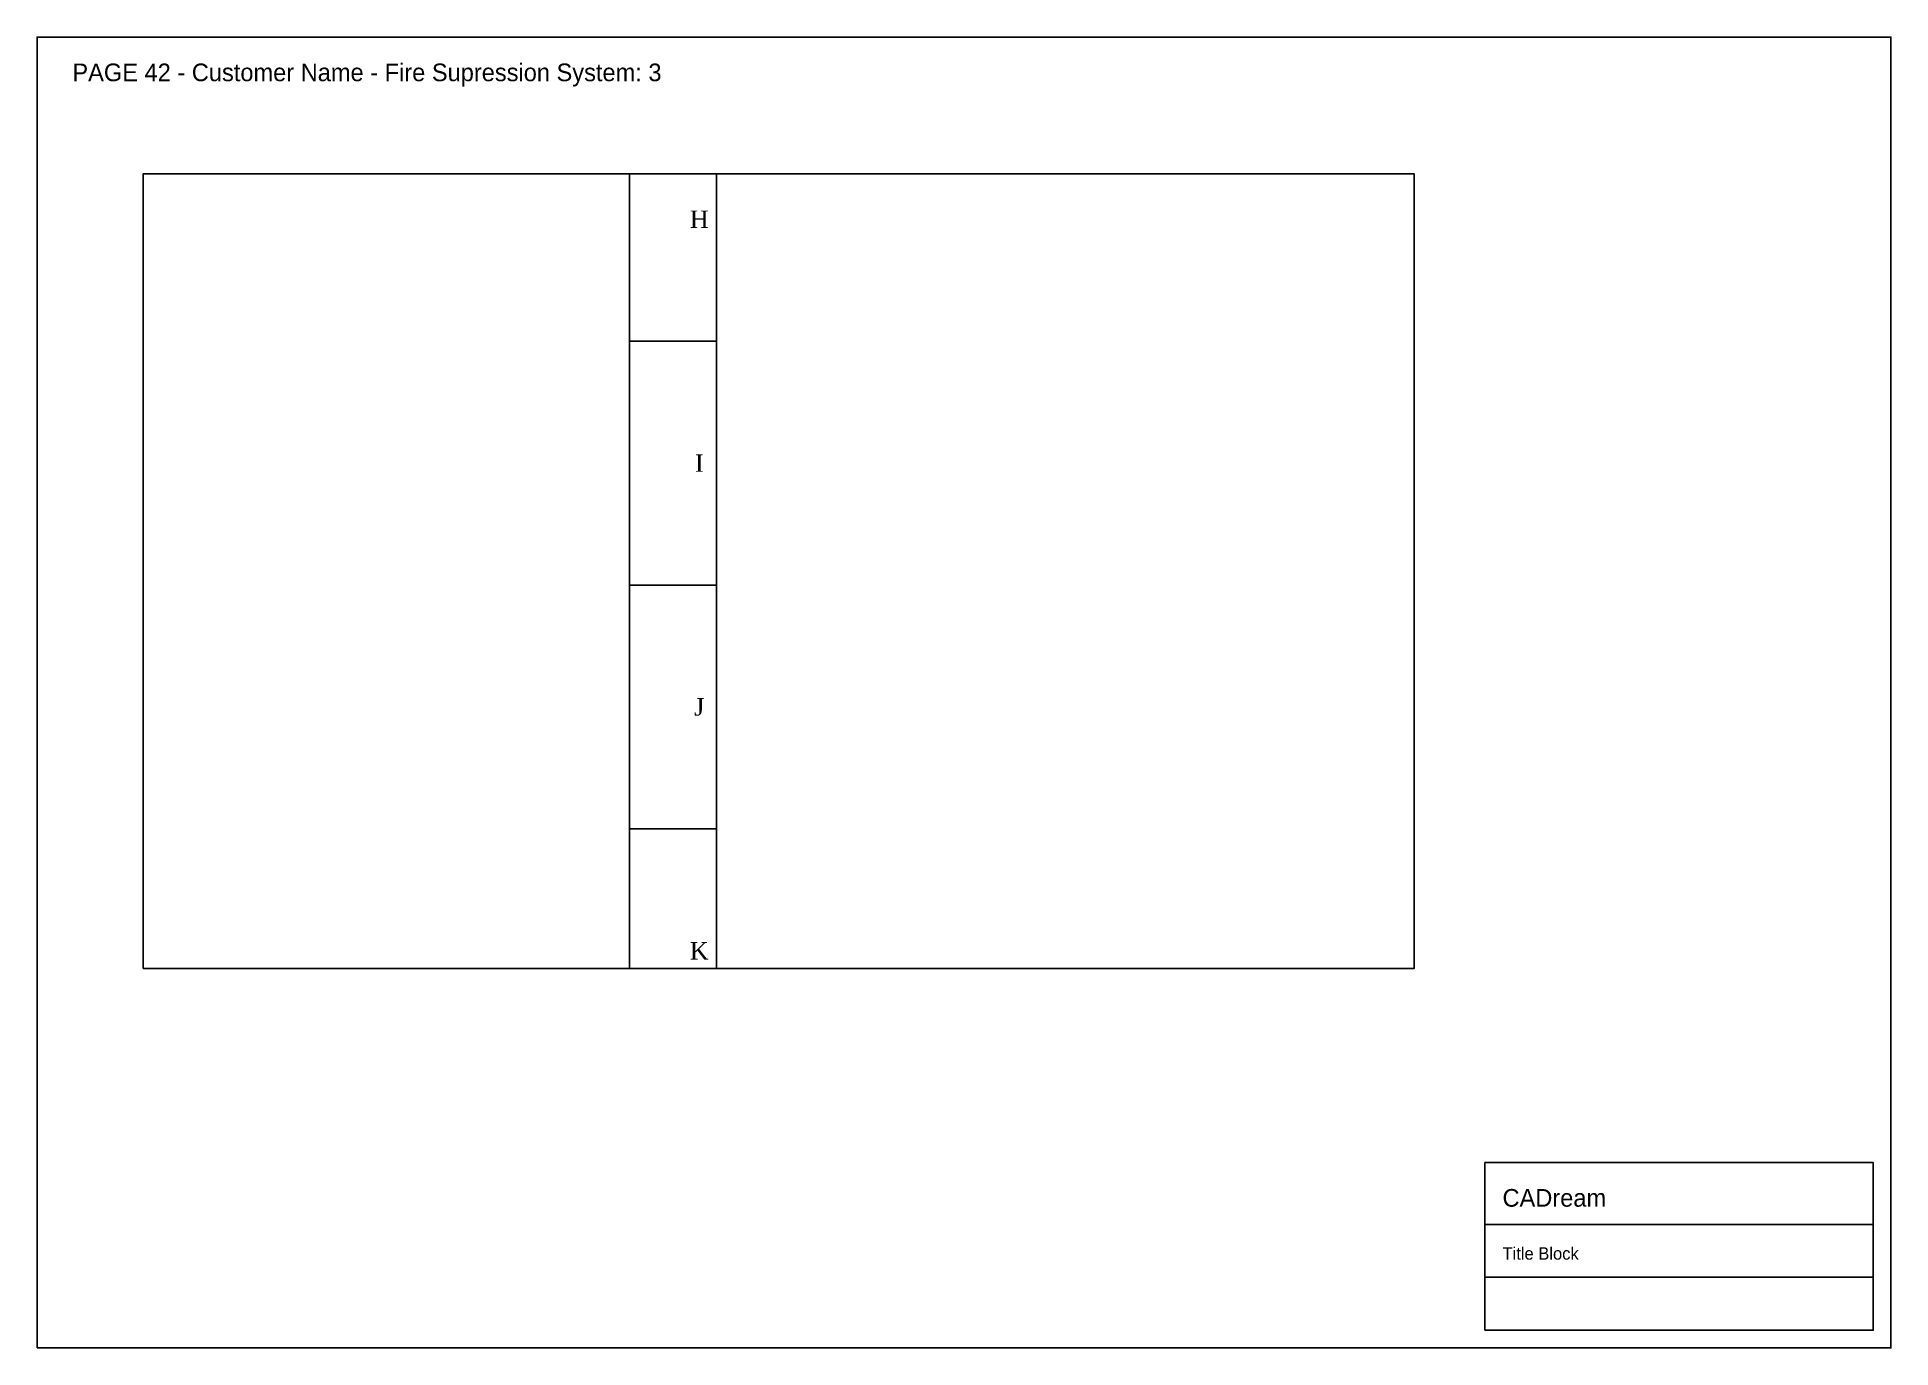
# Paper-space layout 'Layout1' of a CAD drawing. Header units: metres, sheet in millimetres. Extents: x 0 to 420, y 0 to 297.
# The model-space entities are those that its viewports show. They can reach past a viewport. Long polylines and large blocks are cut down to what shows.
import ezdxf
from ezdxf.enums import TextEntityAlignment as Align

# ---------------------------------------------------------------- set-up
doc = ezdxf.new("R2010")
doc.units = ezdxf.units.M
for name, color, linetype in [('SHEET_BORDER', 8, 'Continuous'), ('SHEET_TEXT', 5, 'Continuous'), ('SHEET_TITLEBLOCK', 7, 'Continuous'), ('SHEET_VIEWPORT_FRAME', 6, 'Continuous')]:
    doc.layers.add(name, color=color, linetype=linetype)
doc.styles.add('Times', font='times.ttf')

# ---------------------------------------------------------------- blocks, each defined once
blk = doc.blocks.new('CADREAM_TITLEBLOCK_TEMPLATE_V1')
at = {"layer": 'SHEET_TITLEBLOCK'}
for p, q in [((0, 24), (88, 24)), ((0, 12), (88, 12))]:
    blk.add_line(p, q, dxfattribs=at)
blk.add_lwpolyline([(0, 0), (88, 0), (88, 38), (0, 38)], close=True, dxfattribs=at)
for s, height, p in [('CADream', 4, (4, 28)), ('Title Block', 2.8, (4, 16))]:
    blk.add_text(s, height=height, dxfattribs=at).set_placement(p)
blk = doc.blocks.new('*U322')
at = {"color": 5}
blk.add_lwpolyline([(0, 0), (1189, 0), (1189, 841), (0, 841)], close=True, dxfattribs=at)

msp = doc.modelspace()

# ---------------------------------------------------------------- linework, layer by layer
at = {"color": 5}
for p, q in [((-233076, 255545), (-233076, -154955)), ((-245576, -19788), (-233076, -19788)), ((-245576, -54830), (-233076, -54830)), ((-245576, -89871), (-233076, -89871))]:
    msp.add_line(p, q, dxfattribs=at)

# ---------------------------------------------------------------- block references
at = {"xscale": 500, "yscale": 500, "zscale": 500}
msp.add_blockref('*U322', (-245576, -159955), dxfattribs=at)

# ---------------------------------------------------------------- texts
at = {"color": 4, "style": 'Times'}
for s, p in [('H', (-235576, -2267)), ('I', (-235576, -37309)), ('J', (-235576, -72350)), ('K', (-235576, -107392))]:
    msp.add_text(s, height=2500, dxfattribs=at).set_placement(p, align=Align.MIDDLE)

psp = doc.layouts.get("Layout1")

# ---------------------------------------------------------------- linework, layer by layer
at = {"layer": 'SHEET_BORDER'}
psp.add_lwpolyline([(0, 0), (420, 0), (420, 297), (0, 297)], close=True, dxfattribs=at)
at = {"layer": 'SHEET_VIEWPORT_FRAME'}
psp.add_lwpolyline([(24, 86), (312, 86), (312, 266), (24, 266)], close=True, dxfattribs=at)

# ---------------------------------------------------------------- block references
at = {"layer": 'SHEET_TITLEBLOCK'}
psp.add_blockref('CADREAM_TITLEBLOCK_TEMPLATE_V1', (328, 4), dxfattribs=at)

# ---------------------------------------------------------------- texts
at = {"layer": 'SHEET_TEXT'}
psp.add_text('PAGE 42 - Customer Name - Fire Supression System: 3', height=4, dxfattribs=at).set_placement((8, 287))

# ---------------------------------------------------------------- viewports
at = {"layer": 'SHEET_VIEWPORT_FRAME'}
psp.add_viewport(center=(168, 176), size=(288, 180), view_center_point=(-224174.24, -52828.6), view_height=114157.92, dxfattribs=at)

doc.saveas('drawing.dxf')
